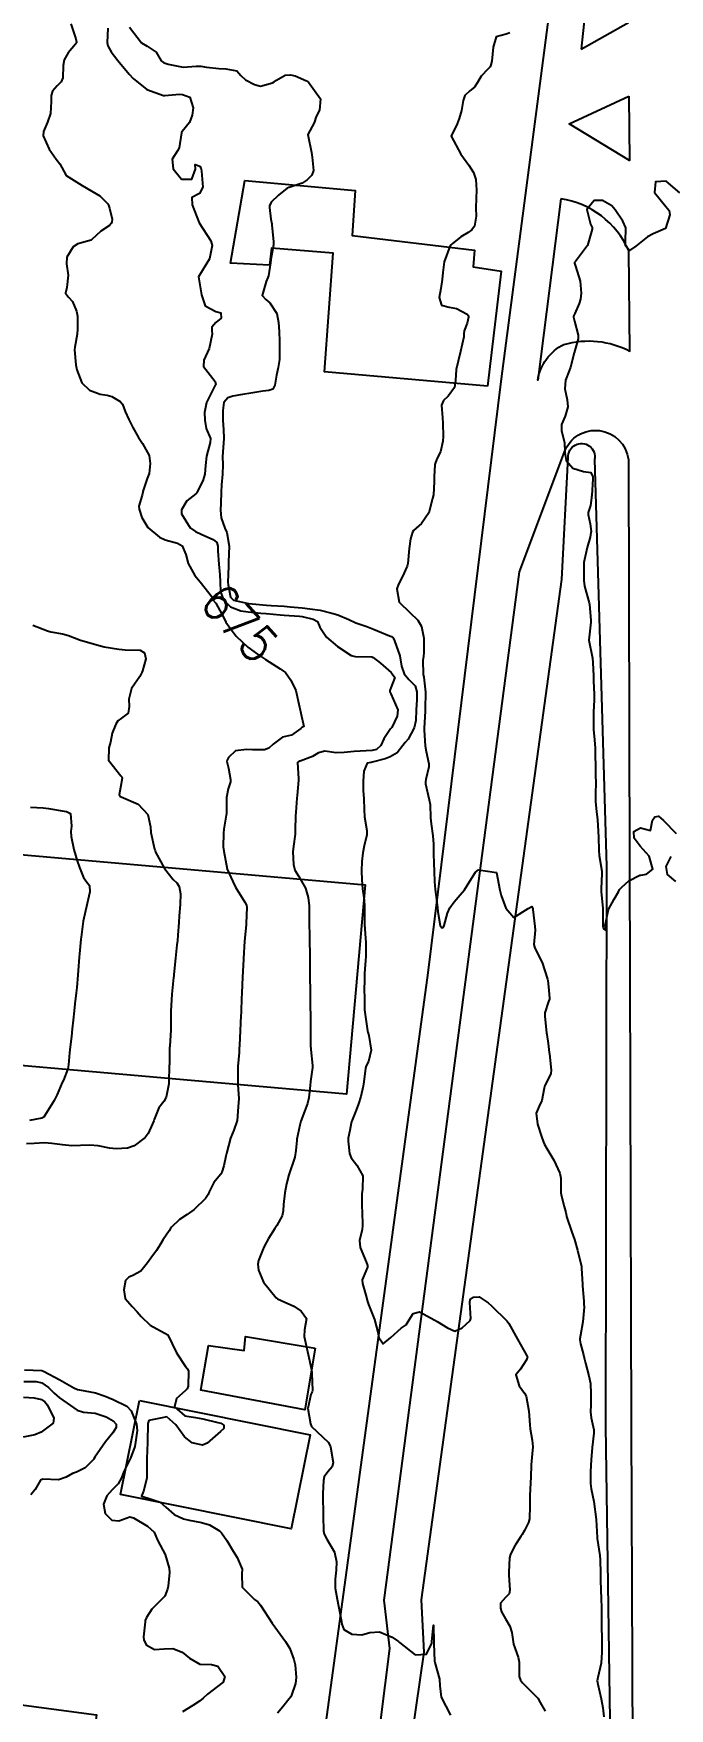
# Model space of a CAD drawing. Header units: metres. Extents: x 292545 to 299085, y 7450245 to 7463078.
# Drawn here: x 296037.2 to 296108.1, y 7456643.4 to 7456830.1 of the extents above; entities that cross this region are included whole.
import ezdxf
from ezdxf.enums import TextEntityAlignment as Align

# ---------------------------------------------------------------- set-up
doc = ezdxf.new("R2010")
doc.units = ezdxf.units.M
for name, color, linetype in [('Area Verde e Lazer', 94, 'Continuous'), ('Cotas', 45, 'Continuous'), ('Curvas de Nivel 1m', 11, 'Continuous'), ('Curvas de Nivel 5m', 15, 'Continuous'), ('Edificações', 30, 'Continuous'), ('Vias Primárias', 230, 'Continuous')]:
    doc.layers.add(name, color=color, linetype=linetype)
doc.styles.add('Style-STANDARD', font='STANDARD.shx')

msp = doc.modelspace()

# ---------------------------------------------------------------- linework, layer by layer
at = {"layer": 'Area Verde e Lazer'}
msp.add_lwpolyline([(296074.21, 7456520.26), (296053.5, 7456515.7, -0.678362), (296045.04, 7456528.19), (296058.75, 7456555.65), (296065.17, 7456568.78), (296074.53, 7456606.5), (296080.77, 7456649.66), (296080.45, 7456655.5), (296096.11, 7456769.22), (296096.83, 7456782.82, -1.148129), (296099.77, 7456782.6), (296101.1, 7456737.28), (296100.98, 7456674.87), (296102.17, 7456594.2), (296103.21, 7456538.1), (296101.55, 7456532.22), (296098.5, 7456526.94), (296090.16, 7456523.65)], format="xyb", close=True, dxfattribs=at)
at = {"layer": 'Curvas de Nivel 1m', "flags": 128}
for points, elevation in [([(296045.5, 7456830.68), (296045.44, 7456829.11), (296045.5, 7456828.71), (296045.89, 7456828.05), (296046.62, 7456827.09), (296047.87, 7456825.56), (296048.31, 7456825.08), (296049.84, 7456823.85), (296051.69, 7456823.18), (296051.84, 7456823.17), (296053.5, 7456823.35), (296053.84, 7456823.31), (296054.65, 7456823), (296055.01, 7456821.81), (296054.9, 7456821), (296054.62, 7456820.19), (296053.79, 7456819.16), (296053.73, 7456819.07), (296053.71, 7456819.01), (296053.44, 7456817.34), (296053.25, 7456817.02), (296052.67, 7456816.1), (296052.78, 7456815.02), (296053.73, 7456813.85), (296054.86, 7456813.86), (296055.26, 7456814.99), (296055.25, 7456815.49), (296055.75, 7456815.31), (296055.88, 7456815.12), (296055.91, 7456814.99), (296055.96, 7456814.77), (296056.08, 7456812.98), (296055.71, 7456812.28), (296054.88, 7456811.82), (296054.89, 7456811), (296055.67, 7456808.99), (296056.99, 7456806.97), (296057.14, 7456806.47), (296056.83, 7456804.97), (296055.6, 7456802.99), (296055.96, 7456800.98), (296056.34, 7456799.76), (296057.55, 7456799.1), (296058.11, 7456798.95), (296058.13, 7456798.37), (296057.54, 7456797.89), (296057.11, 7456797.38), (296057.09, 7456796.97), (296057.13, 7456796.57), (296056.81, 7456794.97), (296056.19, 7456793.68), (296056.16, 7456792.98), (296057.46, 7456791.3), (296057.55, 7456790.96), (296057.49, 7456790.92), (296057.45, 7456790.89), (296056.49, 7456788.97), (296056.28, 7456787.84), (296056.31, 7456786.98), (296056.47, 7456786.05), (296056.93, 7456784.97), (296056.92, 7456784.51), (296056.49, 7456782.98), (296056.38, 7456781.95), (296056.31, 7456780.98), (296056.08, 7456780.23), (296055.46, 7456778.99), (296055.41, 7456778.89), (296055.31, 7456778.79), (296054.32, 7456777.99), (296053.7, 7456777.01), (296053.73, 7456776.56), (296054.67, 7456775), (296055.26, 7456774.58), (296055.98, 7456774.26), (296057.25, 7456773.69), (296057.66, 7456773.37), (296057.77, 7456772.96), (296057.77, 7456772.42), (296057.88, 7456770.96), (296057.99, 7456769.74), (296058.01, 7456768.96), (296058.07, 7456767.85), (296058.38, 7456766.95), (296059.16, 7456766.17), (296060.32, 7456765.76), (296061.15, 7456765.64), (296062.56, 7456765.49), (296063.15, 7456765.44), (296064.72, 7456765.3), (296065.15, 7456765.27), (296066.87, 7456765.13), (296067.15, 7456765.1), (296068.4, 7456764.83), (296068.88, 7456764.56), (296069.13, 7456763.93), (296069.89, 7456762.81), (296071.11, 7456761.75), (296072.63, 7456760.78), (296073.09, 7456760.66), (296074.94, 7456760.6), (296075.09, 7456760.55), (296075.91, 7456759.92), (296077.07, 7456758.87), (296077.19, 7456758.73), (296077.48, 7456758.31), (296077.06, 7456757.16), (296076.94, 7456756.85), (296076.94, 7456756.73), (296077.05, 7456756.49), (296077.84, 7456754.72), (296077.74, 7456753.99), (296077.15, 7456752.73), (296077.07, 7456752.66), (296077, 7456752.6), (296076.25, 7456751.48), (296075.93, 7456750.74), (296075.44, 7456750.28), (296074.97, 7456750.16), (296073.64, 7456750.1), (296072.97, 7456750.07), (296071.83, 7456749.94), (296070.97, 7456749.93), (296069.7, 7456750.09), (296068.97, 7456749.93), (296068.3, 7456749.5), (296066.96, 7456749), (296066.84, 7456748.97), (296066.66, 7456748.85), (296066.76, 7456747.03), (296066.76, 7456746.85), (296066.6, 7456745.17), (296066.57, 7456744.85), (296066.45, 7456743.3), (296066.42, 7456742.85), (296066.39, 7456741.33), (296066.37, 7456740.85), (296066.18, 7456739.52), (296066.13, 7456738.86), (296066.19, 7456737.48), (296066.36, 7456736.85), (296066.81, 7456736.11), (296067.52, 7456734.84), (296067.84, 7456733.78), (296067.93, 7456732.84), (296067.96, 7456731.63), (296067.96, 7456730.84), (296067.97, 7456729.59), (296067.99, 7456728.84), (296068.01, 7456727.53), (296068.02, 7456726.84), (296068.02, 7456725.5), (296068.02, 7456724.84), (296068.04, 7456723.45), (296068.04, 7456722.84), (296068.06, 7456721.4), (296068.08, 7456720.84), (296068.11, 7456719.33), (296068.11, 7456718.83), (296068.1, 7456717.31), (296068.13, 7456716.83), (296068.33, 7456715.06), (296068.33, 7456714.83), (296068.1, 7456713.26), (296068.06, 7456712.83), (296067.9, 7456711.44), (296067.76, 7456710.84), (296067.42, 7456709.92), (296067.03, 7456708.84), (296066.91, 7456708.41), (296066.57, 7456706.85), (296066.56, 7456706.74), (296066.44, 7456705.57), (296066.35, 7456704.85), (296066.32, 7456704.74), (296065.66, 7456702.86), (296065.4, 7456701.87), (296065.22, 7456700.87), (296065.07, 7456699.57), (296065.04, 7456698.87), (296064.93, 7456698.29), (296064.34, 7456697.24), (296064.21, 7456697.01), (296064.13, 7456696.88), (296063.42, 7456695.79), (296062.94, 7456694.89), (296062.75, 7456694.45), (296062.3, 7456693.32), (296062.21, 7456692.9), (296062.28, 7456692.25), (296062.87, 7456690.89), (296064.25, 7456689.16), (296064.41, 7456689.04), (296064.82, 7456688.87), (296066.24, 7456688.22), (296067.05, 7456687.66), (296067.63, 7456686.84), (296067.44, 7456685.6), (296067.39, 7456684.84), (296067.52, 7456684.18), (296067.84, 7456682.83), (296068.15, 7456681.32), (296068.23, 7456680.83), (296068.24, 7456680.73), (296068.32, 7456678.83), (296068.28, 7456678.67), (296068.12, 7456678.38), (296067.8, 7456676.83), (296068.08, 7456675.11), (296068.22, 7456674.83), (296070.06, 7456673.07), (296070.22, 7456672.81), (296070.31, 7456672.55), (296070.62, 7456670.8), (296070.52, 7456670.31), (296070.02, 7456669.78), (296069.62, 7456669.21), (296069.54, 7456668.81), (296069.48, 7456667.33), (296069.47, 7456666.82), (296069.49, 7456665.28), (296069.5, 7456664.81), (296069.56, 7456663.19), (296069.63, 7456662.81), (296069.93, 7456662.25), (296070.76, 7456660.8), (296070.98, 7456659.72), (296070.95, 7456658.8), (296070.86, 7456657.81), (296070.86, 7456656.8), (296071.08, 7456655.56), (296071.23, 7456654.8), (296071.54, 7456653.07), (296071.6, 7456652.79), (296071.81, 7456652.2), (296072.7, 7456651.68), (296073.8, 7456651.58), (296074.69, 7456651.86), (296075.8, 7456651.94), (296077.21, 7456651.32), (296077.8, 7456650.93), (296077.91, 7456650.84), (296078.03, 7456650.72), (296079.77, 7456649.38), (296081.02, 7456649.43), (296081.61, 7456650.67), (296081.63, 7456650.84), (296081.81, 7456652.67), (296081.86, 7456650.74), (296081.85, 7456650.67), (296081.85, 7456650.62), (296081.9, 7456648.67), (296081.94, 7456648.49), (296082.48, 7456646.66), (296082.5, 7456645.9), (296082.67, 7456644.66), (296083.69, 7456642.65)], 674), ([(296047.93, 7456830.79), (296049.26, 7456829.07), (296049.9, 7456828.67), (296050.88, 7456828.03), (296051.43, 7456827.04), (296051.71, 7456826.86), (296051.88, 7456826.8), (296052.24, 7456826.67), (296053.88, 7456826.36), (296055.36, 7456826.47), (296055.88, 7456826.46), (296056.5, 7456826.35), (296057.88, 7456826.21), (296058.66, 7456826.17), (296059.87, 7456825.95), (296060.34, 7456825.4), (296060.83, 7456824.93), (296061.86, 7456824.4), (296062.52, 7456824.24), (296063.86, 7456824.61), (296064.04, 7456824.71), (296064.29, 7456824.89), (296065.27, 7456825.47), (296065.87, 7456825.5), (296066.4, 7456825.39), (296067.66, 7456824.84), (296067.86, 7456824.68), (296069.19, 7456822.83), (296069.1, 7456821.55), (296068.73, 7456820.83), (296068.49, 7456820.14), (296067.78, 7456818.84), (296068.2, 7456816.84), (296068.28, 7456816.31), (296068.44, 7456814.83), (296068.26, 7456814.31), (296067.73, 7456813.77), (296067.17, 7456813.4), (296065.71, 7456812.94), (296065.66, 7456812.93), (296065.48, 7456812.87), (296064.51, 7456812.08), (296063.7, 7456811.29), (296063.53, 7456810.89), (296063.51, 7456810.72), (296063.68, 7456809.41), (296063.77, 7456808.89), (296063.78, 7456808.78), (296063.98, 7456806.89), (296063.97, 7456806.55), (296063.69, 7456804.89), (296063.68, 7456804.84), (296063.62, 7456804.54), (296063.4, 7456803.09), (296063.34, 7456802.89), (296063.14, 7456802.45), (296062.72, 7456800.9), (296063.12, 7456800.45), (296063.56, 7456800.07), (296064.33, 7456798.88), (296064.54, 7456797.88), (296064.6, 7456796.88), (296064.62, 7456795.77), (296064.62, 7456794.88), (296064.62, 7456793.75), (296064.5, 7456792.88), (296064.32, 7456792.03), (296064.1, 7456790.88), (296063.88, 7456790.45), (296063.45, 7456790.3), (296062.79, 7456790.24), (296061.44, 7456790.02), (296060.53, 7456789.84), (296059.44, 7456789.68), (296058.89, 7456789.49), (296058.45, 7456788.95), (296058.31, 7456788.06), (296058.31, 7456786.95), (296058.38, 7456785.97), (296058.45, 7456784.95), (296058.37, 7456783.95), (296058.27, 7456782.96), (296058.31, 7456782), (296058.27, 7456780.96), (296058.17, 7456779.8), (296058.14, 7456778.96), (296058.1, 7456777.75), (296058.07, 7456776.96), (296058.12, 7456776.12), (296058.56, 7456774.95), (296058.78, 7456774.47), (296059.03, 7456772.94), (296058.94, 7456771.22), (296058.95, 7456770.94), (296058.95, 7456770.69), (296058.88, 7456768.94), (296058.9, 7456768.65), (296059.18, 7456767.28), (296059.52, 7456766.94), (296061.17, 7456766.56), (296061.58, 7456766.51), (296063.17, 7456766.39), (296063.71, 7456766.34), (296065.16, 7456766.25), (296065.83, 7456766.2), (296067.16, 7456766.06), (296068.03, 7456765.97), (296069.16, 7456765.81), (296070.47, 7456765.49), (296071.15, 7456765.29), (296072.35, 7456764.79), (296073.14, 7456764.42), (296074.36, 7456763.99), (296075.13, 7456763.71), (296076.89, 7456762.97), (296077.12, 7456762.87), (296077.3, 7456762.73), (296077.46, 7456762.38), (296078.07, 7456760.72), (296078.24, 7456759.56), (296078.52, 7456758.72), (296079.07, 7456758.09), (296079.75, 7456757.39), (296079.94, 7456756.7), (296079.93, 7456755.81), (296079.89, 7456754.7), (296079.82, 7456753.51), (296079.66, 7456752.7), (296078.99, 7456751.44), (296078.65, 7456751.05), (296078.4, 7456750.72), (296077.77, 7456749.92), (296076.96, 7456749.46), (296076.43, 7456749.26), (296074.95, 7456748.86), (296074.86, 7456748.85), (296074.42, 7456748.76), (296074.05, 7456747.87), (296073.97, 7456746.76), (296073.97, 7456745.72), (296074.04, 7456744.77), (296074.07, 7456743.59), (296074.11, 7456742.77), (296074.36, 7456741.27), (296074.37, 7456740.76), (296074.07, 7456739.55), (296073.91, 7456738.77), (296073.8, 7456737.79), (296073.77, 7456736.77), (296073.81, 7456735.76), (296073.9, 7456734.77), (296074.06, 7456733.48), (296074.11, 7456732.77), (296074.11, 7456731.4), (296074.13, 7456730.77), (296074.23, 7456729.25), (296074.25, 7456728.76), (296074.25, 7456727.21), (296074.23, 7456726.76), (296074.13, 7456725.31), (296074.11, 7456724.77), (296074.09, 7456723.32), (296074.1, 7456722.77), (296074.13, 7456721.26), (296074.17, 7456720.76), (296074.44, 7456718.93), (296074.48, 7456718.76), (296074.6, 7456718.4), (296074.84, 7456716.76), (296074.56, 7456715.51), (296074.31, 7456715.01), (296074.22, 7456714.76), (296074.04, 7456713.25), (296073.97, 7456712.77), (296073.69, 7456711.59), (296073.43, 7456710.77), (296073.18, 7456710.08), (296072.68, 7456708.78), (296072.63, 7456708.63), (296072.47, 7456707.8), (296072.3, 7456706.94), (296072.28, 7456706.78), (296072.28, 7456706.61), (296072.44, 7456705.26), (296072.63, 7456704.78), (296073.24, 7456703.96), (296073.94, 7456702.76), (296073.88, 7456701.28), (296073.81, 7456700.77), (296073.82, 7456699.31), (296073.84, 7456698.77), (296073.9, 7456697.21), (296073.85, 7456696.76), (296073.55, 7456695.54), (296073.62, 7456694.77), (296074.3, 7456693.16), (296074.46, 7456692.76), (296074.46, 7456692.59), (296074.28, 7456692.15), (296073.87, 7456691.16), (296073.88, 7456690.76), (296074.25, 7456689.44), (296074.45, 7456688.76), (296074.57, 7456688.42), (296075.22, 7456686.75), (296075.6, 7456685.35), (296075.72, 7456684.74), (296076.19, 7456684.03), (296077.06, 7456684.73), (296078.2, 7456685.77), (296078.77, 7456686.14), (296079.08, 7456686.7), (296079.52, 7456687.4), (296080.23, 7456687.6), (296081.95, 7456686.67), (296082.21, 7456686.51), (296083.37, 7456685.81), (296084.2, 7456685.44), (296085.01, 7456685.83), (296085.88, 7456686.62), (296085.97, 7456686.87), (296085.86, 7456688.62), (296085.91, 7456688.96), (296086.25, 7456689.24), (296086.91, 7456689.27), (296087.9, 7456688.6), (296088.24, 7456688.29), (296090.02, 7456686.57), (296090.21, 7456686.3), (296091.16, 7456684.56), (296092.17, 7456682.76), (296092.25, 7456682.62), (296092.27, 7456682.55), (296092.25, 7456682.47), (296092.17, 7456682.24), (296091.5, 7456681.21), (296090.99, 7456680.56), (296091.35, 7456679.34), (296091.94, 7456678.55), (296092.12, 7456678.19), (296092.45, 7456676.54), (296092.53, 7456675), (296092.58, 7456674.54), (296092.81, 7456673.29), (296092.86, 7456672.54), (296092.81, 7456671.77), (296092.68, 7456670.54), (296092.64, 7456669.17), (296092.62, 7456668.54), (296092.56, 7456667.11), (296092.56, 7456666.54), (296092.56, 7456665.96), (296092.49, 7456664.54), (296092.38, 7456664.12), (296091.94, 7456663.21), (296091.7, 7456662.79), (296091.54, 7456662.55), (296090.91, 7456661.57), (296090.38, 7456660.57), (296090.28, 7456660.18), (296090.19, 7456658.57), (296090.2, 7456658.25), (296090.3, 7456656.57), (296090.25, 7456656.17), (296089.85, 7456655.75), (296089.28, 7456655.14), (296089.26, 7456654.58), (296089.39, 7456654.14), (296089.82, 7456653.39), (296090.32, 7456652.56), (296090.52, 7456651.85), (296090.74, 7456650.56), (296091.23, 7456649.1), (296091.35, 7456648.55), (296091.36, 7456646.94), (296091.52, 7456646.55), (296091.74, 7456646.25), (296093.44, 7456644.53), (296093.71, 7456644.06), (296094.26, 7456643.08)], 673), ([(296090.32, 7456830.19), (296089.92, 7456830.04), (296088.8, 7456829.71), (296088.47, 7456828.59), (296088.3, 7456827.02), (296088.21, 7456826.61), (296088.11, 7456826.38), (296087.88, 7456826.12), (296087.13, 7456825.35), (296086.71, 7456824.62), (296086.37, 7456824.11), (296085.84, 7456823.71), (296085.28, 7456823.2), (296085.12, 7456822.64), (296084.93, 7456821.53), (296084.66, 7456820.64), (296084.43, 7456820.02), (296083.78, 7456818.65), (296084.87, 7456816.64), (296085.75, 7456815.42), (296086.27, 7456814.62), (296086.52, 7456813.83), (296086.61, 7456812.62), (296086.56, 7456811.76), (296086.53, 7456810.62), (296086.57, 7456809.73), (296086.37, 7456808.62), (296086.07, 7456808.22), (296085.66, 7456807.91), (296084.87, 7456807.42), (296083.88, 7456806.65), (296083.76, 7456806.53), (296083.64, 7456806.35), (296083, 7456804.66), (296082.83, 7456803.44), (296082.77, 7456802.66), (296082.61, 7456801.69), (296082.44, 7456800.67), (296082.7, 7456799.8), (296083.56, 7456799.59), (296084.36, 7456799.44), (296085.55, 7456798.83), (296085.7, 7456798.63), (296085.72, 7456798.46), (296085.54, 7456797.82), (296085.22, 7456796.94), (296085.2, 7456796.63), (296085.18, 7456796.3), (296084.82, 7456794.64), (296084.55, 7456793.59), (296084.34, 7456792.65), (296084.25, 7456791.43), (296084.13, 7456790.65), (296083.44, 7456789.66), (296082.92, 7456789.18), (296082.71, 7456788.67), (296082.81, 7456787.26), (296082.86, 7456786.67), (296082.87, 7456785.18), (296082.86, 7456784.67), (296082.59, 7456783.45), (296082.19, 7456782.67), (296081.97, 7456782.06), (296081.88, 7456780.67), (296081.89, 7456780.11), (296081.81, 7456778.68), (296081.7, 7456778.28), (296081.28, 7456776.68), (296080.48, 7456775.48), (296079.59, 7456774.7), (296079.45, 7456774.51), (296079.25, 7456773.75), (296079.1, 7456772.7), (296078.93, 7456771), (296078.86, 7456770.71), (296078.34, 7456769.58), (296077.9, 7456768.72), (296077.7, 7456768.21), (296077.99, 7456766.72), (296079.16, 7456765.56), (296080.06, 7456764.7), (296080.46, 7456764.01), (296080.71, 7456762.69), (296080.73, 7456761.05), (296080.7, 7456760.69), (296080.62, 7456760.22), (296080.67, 7456758.69), (296080.74, 7456758.35), (296080.9, 7456756.68), (296080.89, 7456754.82), (296080.88, 7456754.68), (296080.88, 7456754.54), (296080.78, 7456752.68), (296080.77, 7456752.45), (296080.88, 7456750.68), (296080.97, 7456750.05), (296081.27, 7456748.68), (296081.28, 7456748.35), (296080.94, 7456746.93), (296080.9, 7456746.68), (296080.93, 7456746.45), (296081.34, 7456744.68), (296081.42, 7456744.15), (296081.48, 7456742.67), (296081.55, 7456742), (296081.74, 7456740.67), (296081.8, 7456739.72), (296081.82, 7456738.67), (296081.86, 7456737.63), (296081.87, 7456736.67), (296081.91, 7456735.56), (296081.98, 7456734.67), (296082.18, 7456733.26), (296082.24, 7456732.67), (296082.27, 7456732.18), (296082.55, 7456730.66), (296082.74, 7456730.42), (296082.91, 7456730.49), (296083.01, 7456730.66), (296083.37, 7456732.04), (296083.64, 7456732.65), (296084.1, 7456733.32), (296084.78, 7456734.07), (296085.25, 7456734.63), (296085.84, 7456735.59), (296086.48, 7456736.61), (296086.82, 7456736.86), (296088.81, 7456736.59), (296089.2, 7456734.59), (296089.36, 7456734), (296089.86, 7456732.58), (296090.75, 7456731.57), (296092.36, 7456732.55), (296092.77, 7456732.79), (296092.86, 7456732.54), (296092.87, 7456732.43), (296093.11, 7456730.54), (296093.13, 7456730.14), (296092.98, 7456728.54), (296093.11, 7456728.13), (296093.92, 7456726.53), (296094.53, 7456724.67), (296094.55, 7456724.52), (296094.66, 7456723.44), (296094.72, 7456722.52), (296094.72, 7456722.45), (296094.64, 7456722.2), (296094.23, 7456720.92), (296094.21, 7456720.52), (296094.41, 7456718.7), (296094.44, 7456718.52), (296094.58, 7456717.5), (296094.71, 7456716.52), (296094.73, 7456716.36), (296094.93, 7456714.52), (296094.89, 7456714.18), (296094.54, 7456713.46), (296094.23, 7456712.82), (296094.16, 7456712.52), (296093.9, 7456711.14), (296093.57, 7456710.53), (296093.26, 7456709.76), (296093.41, 7456708.53), (296093.85, 7456707.14), (296094.07, 7456706.53), (296094.18, 7456706.26), (296094.45, 7456705.8), (296095.22, 7456704.51), (296095.87, 7456703.05), (296095.99, 7456702.5), (296096.01, 7456700.88), (296096.06, 7456700.5), (296096.37, 7456699.34), (296096.55, 7456698.68), (296096.58, 7456698.5), (296096.63, 7456698.22), (296097.24, 7456696.49), (296097.52, 7456695.68), (296097.84, 7456694.48), (296098.29, 7456692.65), (296098.31, 7456692.48), (296098.41, 7456690.63), (296098.42, 7456690.48), (296098.56, 7456688.79), (296098.58, 7456688.47), (296098.59, 7456688.12), (296098.46, 7456686.48), (296098.2, 7456685.01), (296098.1, 7456684.58), (296098.1, 7456684.48), (296098.19, 7456684.04), (296098.52, 7456682.82), (296098.61, 7456682.47), (296098.76, 7456681.87), (296099.12, 7456680.47), (296099.29, 7456679.61), (296099.35, 7456678.46), (296099.33, 7456677.24), (296099.31, 7456676.46), (296099.4, 7456675.77), (296099.67, 7456674.46), (296099.69, 7456674.07), (296099.5, 7456672.46), (296099.38, 7456671.11), (296099.34, 7456670.46), (296099.31, 7456669.76), (296099.31, 7456668.46), (296099.39, 7456667.85), (296099.68, 7456666.45), (296099.95, 7456664.45), (296100.04, 7456662.45), (296100.05, 7456662.33), (296100.35, 7456660.45), (296100.38, 7456659.96), (296100.42, 7456658.44), (296100.44, 7456657.88), (296100.47, 7456656.44), (296100.49, 7456655.8), (296100.54, 7456654.44), (296100.53, 7456653.16), (296100.54, 7456652.45), (296100.58, 7456651.22), (296100.56, 7456650.45), (296100.58, 7456649.65), (296100.5, 7456648.45), (296100.11, 7456646.82), (296100.06, 7456646.46), (296100.11, 7456646.08), (296100.48, 7456644.45), (296100.7, 7456643.44), (296100.78, 7456642.44)], 672), ([(296109.27, 7456812.35), (296107.73, 7456813.64), (296106.55, 7456813.55), (296106.44, 7456812.38), (296107.7, 7456810.81), (296108.09, 7456810.37), (296108.16, 7456809.89), (296107.66, 7456808.37), (296106.28, 7456807.76), (296105.65, 7456807.45), (296104.35, 7456806.41), (296103.64, 7456805.92), (296103.21, 7456806.42), (296103.2, 7456806.87), (296103.26, 7456808.42), (296102.93, 7456809.18), (296102.07, 7456810.44), (296101.7, 7456810.88), (296100.66, 7456811.5), (296099.7, 7456811.5), (296098.9, 7456810.47), (296099.31, 7456808.83), (296099.48, 7456808.46), (296099.49, 7456808.29), (296098.96, 7456806.47), (296097.62, 7456804.69), (296097.53, 7456804.59), (296097.51, 7456804.49), (296097.62, 7456804.17), (296098.17, 7456802.48), (296098.27, 7456801.17), (296098.19, 7456800.48), (296098.05, 7456800), (296097.55, 7456798.89), (296097.43, 7456798.6), (296097.43, 7456798.49), (296097.54, 7456798.05), (296097.95, 7456796.49), (296097.92, 7456796.08), (296097.5, 7456794.49), (296097.08, 7456792.89), (296096.93, 7456792.5), (296096.51, 7456791.45), (296096.43, 7456790.5), (296096.69, 7456789.25), (296096.77, 7456788.5), (296096.47, 7456787.44), (296096.07, 7456786.5), (296096.08, 7456785.82), (296096.41, 7456784.5), (296096.46, 7456783.4), (296096.6, 7456782.5), (296097.34, 7456781.63), (296098.54, 7456781.28), (296099.34, 7456781.15), (296099.55, 7456780.68), (296099.57, 7456780.47), (296099.45, 7456778.6), (296099.43, 7456778.47), (296099.43, 7456778.35), (296099.3, 7456777.47), (296099.06, 7456776.69), (296099.03, 7456776.47), (296099.27, 7456775.43), (296099.37, 7456774.57), (296099.36, 7456774.47), (296099.26, 7456773.95), (296098.93, 7456772.79), (296098.85, 7456772.47), (296098.57, 7456771.13), (296098.55, 7456770.48), (296098.57, 7456769.11), (296098.62, 7456768.48), (296099.17, 7456766.65), (296099.2, 7456766.47), (296099.35, 7456764.67), (296099.35, 7456764.47), (296099.12, 7456762.47), (296099.52, 7456760.47), (296099.57, 7456759.98), (296099.63, 7456758.46), (296099.64, 7456757.89), (296099.71, 7456756.46), (296099.7, 7456755.81), (296099.64, 7456754.46), (296099.64, 7456753.84), (296099.66, 7456752.46), (296099.7, 7456751.76), (296099.81, 7456750.46), (296099.82, 7456749.6), (296099.85, 7456748.46), (296099.88, 7456747.52), (296099.9, 7456746.46), (296099.88, 7456745.5), (296099.86, 7456744.46), (296099.97, 7456743.38), (296100.08, 7456742.46), (296100.16, 7456741.17), (296100.19, 7456740.46), (296100.24, 7456739.06), (296100.28, 7456738.46), (296100.56, 7456736.71), (296100.57, 7456736.45), (296100.49, 7456734.75), (296100.49, 7456734.45), (296100.67, 7456732.55), (296100.67, 7456732.45), (296100.7, 7456730.49), (296100.71, 7456730.45), (296100.74, 7456730.31), (296101.14, 7456730.04), (296100.99, 7456730.45), (296100.95, 7456730.66), (296101.31, 7456732.44), (296101.94, 7456733.6), (296102.44, 7456734.43), (296102.55, 7456734.66), (296102.79, 7456734.92), (296103.58, 7456735.63), (296104.81, 7456736.26), (296104.92, 7456736.29), (296105.56, 7456736.39), (296106.24, 7456736.96), (296105.86, 7456738.39), (296104.84, 7456739.51), (296104.16, 7456740.41), (296104.12, 7456741.15), (296104.87, 7456741.55), (296105.99, 7456741.26), (296106.21, 7456742.39), (296106.49, 7456742.78), (296106.89, 7456742.85), (296107.15, 7456742.64), (296107.43, 7456742.37), (296108.86, 7456740.92)], 671), ([(296037.13, 7456764.13), (296038.79, 7456763.52), (296039.13, 7456763.4), (296040.44, 7456763.17), (296041.12, 7456762.98), (296042.47, 7456762.49), (296043.11, 7456762.28), (296044.28, 7456761.95), (296045.11, 7456761.73), (296046.73, 7456761.47), (296047.11, 7456761.42), (296047.43, 7456761.41), (296049.11, 7456761.35), (296049.59, 7456761.06), (296049.75, 7456760.39), (296049.36, 7456759.06), (296049.28, 7456758.85), (296049.07, 7456758.41), (296048.15, 7456757.07), (296047.84, 7456755.88), (296047.88, 7456755.08), (296047.77, 7456754.33), (296047.01, 7456753.76), (296046.62, 7456753.49), (296046.39, 7456753.1), (296045.99, 7456752.1), (296045.78, 7456751.1), (296045.61, 7456750.47), (296045.58, 7456749.1), (296046.94, 7456747.35), (296047.06, 7456747.22), (296047.1, 7456747.09), (296046.92, 7456746.05), (296046.78, 7456745.23), (296046.82, 7456745.09), (296046.91, 7456745.03), (296047, 7456745), (296048.9, 7456744.2), (296049.96, 7456743.05), (296050.25, 7456741.67), (296050.31, 7456741.05), (296050.72, 7456739.16), (296050.76, 7456739.04), (296050.83, 7456738.85), (296051.8, 7456737.03), (296052.8, 7456735.81), (296053.19, 7456735.41), (296053.45, 7456735.01), (296053.61, 7456734.18), (296053.56, 7456733.01), (296053.47, 7456731.73), (296053.42, 7456731.01), (296053.3, 7456729.58), (296053.25, 7456729.01), (296053.21, 7456728.52), (296053.06, 7456727.01), (296052.87, 7456725.21), (296052.85, 7456725.02), (296052.83, 7456724.86), (296052.64, 7456723.02), (296052.54, 7456721.11), (296052.54, 7456721.02), (296052.52, 7456719.11), (296052.51, 7456719.02), (296052.4, 7456717.2), (296052.39, 7456717.02), (296052.36, 7456715.22), (296052.35, 7456715.02), (296052.31, 7456713.25), (296052.3, 7456713.02), (296052.02, 7456711.51), (296051.75, 7456711.03), (296051.2, 7456710.33), (296050.66, 7456709.04), (296050.62, 7456708.9), (296050.48, 7456708.54), (296050.01, 7456707.49), (296049.66, 7456707.05), (296048.44, 7456706.1), (296047.68, 7456705.83), (296046.44, 7456705.77), (296045.69, 7456705.84), (296044.44, 7456706.1), (296043.51, 7456706.19), (296042.44, 7456706.14), (296041.48, 7456706.11), (296040.45, 7456706.2), (296039.25, 7456706.38), (296038.45, 7456706.44), (296037.27, 7456706.38), (296036.45, 7456706.31)], 676), ([(296036.89, 7456743.85), (296038.3, 7456743.78), (296038.89, 7456743.72), (296040.63, 7456743.42), (296040.89, 7456743.37), (296041.34, 7456743.15), (296041.45, 7456741.73), (296041.39, 7456741.15), (296041.43, 7456740.59), (296041.71, 7456739.15), (296042.09, 7456737.88), (296042.34, 7456737.14), (296042.8, 7456736.02), (296043.16, 7456735.5), (296043.44, 7456735.13), (296043.51, 7456734.4), (296043.21, 7456733.13), (296042.74, 7456731.14), (296042.51, 7456729.35), (296042.49, 7456729.14), (296042.35, 7456727.49), (296042.32, 7456727.14), (296042.19, 7456725.63), (296042.15, 7456725.15), (296042.04, 7456723.77), (296041.98, 7456723.15), (296041.83, 7456721.95), (296041.74, 7456721.15), (296041.64, 7456720.13), (296041.53, 7456719.15), (296041.44, 7456718.3), (296041.31, 7456717.15), (296041.24, 7456716.48), (296041.12, 7456715.15), (296041.03, 7456714.67), (296040.54, 7456713.43), (296040.41, 7456713.16), (296039.86, 7456711.82), (296039.52, 7456711.17), (296038.49, 7456709.48), (296038.38, 7456709.3), (296038.14, 7456709.19), (296036.76, 7456708.92)], 677), ([(296108.25, 7456738.36), (296107.7, 7456737.24), (296107.84, 7456736.36), (296108.8, 7456735.56)], 671), ([(296036.13, 7456679.84), (296037.5, 7456679.83), (296038.13, 7456679.69), (296038.89, 7456679.18), (296039.5, 7456678.55), (296040.11, 7456678.02), (296041.33, 7456677.15), (296042.1, 7456676.65), (296042.8, 7456676.43), (296044.09, 7456676.29), (296045.31, 7456675.88), (296046.08, 7456675.45), (296046.44, 7456675.09), (296046.43, 7456674.72), (296046.06, 7456674.1), (296045.25, 7456673.1), (296044.04, 7456671.41), (296043.95, 7456671.21), (296043.9, 7456671.12), (296042.96, 7456670.19), (296042.01, 7456669.74), (296041.58, 7456669.58), (296040.86, 7456669.16), (296040, 7456668.88), (296038.26, 7456668.93), (296038, 7456668.82), (296037.39, 7456667.79), (296036.93, 7456667.2)], 677), ([(296036.22, 7456681.14), (296038.15, 7456681.04), (296038.34, 7456681), (296040.14, 7456680.02), (296041.7, 7456679.14), (296042.12, 7456678.95), (296042.36, 7456678.9), (296044.12, 7456678.56), (296045.21, 7456678.2), (296046.11, 7456677.83), (296047.63, 7456677.07), (296048.1, 7456676.57), (296048.71, 7456675.06), (296048.77, 7456674.36), (296048.6, 7456673.06), (296048.51, 7456672.6), (296048.04, 7456671.3), (296047.96, 7456671.15), (296047.92, 7456671.07), (296047.29, 7456669.8), (296047.01, 7456669.08), (296046.65, 7456668.43), (296045.99, 7456667.75), (296045.4, 7456667.1), (296045.02, 7456666.15), (296045.19, 7456665.1), (296045.95, 7456664.38), (296046.73, 7456664.3), (296047.96, 7456664.74), (296048.38, 7456664.65), (296049.94, 7456663.7), (296050.65, 7456663.04), (296051.03, 7456662.14), (296051.65, 7456661.02), (296051.91, 7456660.56), (296052.34, 7456659.02), (296052.36, 7456658.54), (296052.22, 7456657.02), (296052.17, 7456656.7), (296051.85, 7456655.91), (296051.01, 7456655.03), (296050.42, 7456654.46), (296049.82, 7456653.54), (296049.67, 7456653.19), (296049.65, 7456653.05), (296049.49, 7456651.36), (296049.51, 7456651.05), (296049.79, 7456650.46), (296050.71, 7456649.96), (296051.78, 7456650.03), (296052.73, 7456650.06), (296053.77, 7456649.65), (296054.59, 7456648.99), (296055.76, 7456648.33), (296057.06, 7456648.27), (296057.75, 7456648.1), (296058.56, 7456646.94), (296058.36, 7456646.32), (296057.73, 7456645.83), (296056.6, 7456644.97), (296056.14, 7456644.55), (296055.71, 7456644.19), (296054.97, 7456643.73), (296053.83, 7456643)], 676), ([(296036.11, 7456678.1), (296037.3, 7456678.01), (296038.11, 7456677.84), (296038.48, 7456677.56), (296038.78, 7456677.18), (296039.49, 7456675.76), (296039.42, 7456675.17), (296038.06, 7456674.18), (296037.37, 7456673.89), (296036.06, 7456673.63)], 678)]:
    msp.add_lwpolyline(points, dxfattribs=dict(at, elevation=elevation))
at = {"layer": 'Curvas de Nivel 5m', "elevation": 675, "flags": 128}
msp.add_lwpolyline([(296041.36, 7456831.16), (296041.92, 7456829.49), (296042.01, 7456829.15), (296042, 7456829.06), (296041.91, 7456828.91), (296041.09, 7456827.96), (296040.63, 7456827.16), (296040.52, 7456826.52), (296040.49, 7456825.16), (296040.31, 7456824.71), (296039.85, 7456824.25), (296039.35, 7456823.66), (296039.2, 7456823.18), (296039.17, 7456822.53), (296039.12, 7456821.19), (296038.79, 7456820.2), (296038.32, 7456819.19), (296038.3, 7456818.68), (296038.96, 7456817.19), (296039.75, 7456816.09), (296040.15, 7456815.58), (296040.36, 7456815.17), (296040.84, 7456814.27), (296041.73, 7456813.72), (296042.64, 7456813.14), (296043.71, 7456812.53), (296044.6, 7456812.01), (296045.5, 7456811.1), (296045.57, 7456810.98), (296045.69, 7456810.62), (296045.98, 7456809.41), (296045.96, 7456809.11), (296045.87, 7456808.91), (296045.67, 7456808.71), (296044.73, 7456808.05), (296043.73, 7456807.13), (296043.69, 7456807.09), (296043.64, 7456807.05), (296042.14, 7456806.64), (296041.63, 7456806.31), (296040.94, 7456805.16), (296040.9, 7456804.44), (296041.08, 7456803.16), (296040.94, 7456801.8), (296040.79, 7456801.16), (296041.12, 7456800.71), (296041.56, 7456800.21), (296042.01, 7456799.15), (296042.11, 7456798.58), (296042.13, 7456797.14), (296042.07, 7456796.59), (296041.82, 7456795.15), (296041.79, 7456794.85), (296041.92, 7456793.15), (296042.03, 7456792.59), (296042.62, 7456791.14), (296043.44, 7456790.33), (296044.66, 7456789.9), (296045.44, 7456789.79), (296045.96, 7456789.62), (296046.87, 7456789.09), (296047.13, 7456788.79), (296047.42, 7456787.96), (296047.86, 7456787.08), (296048.3, 7456786.17), (296048.92, 7456785.06), (296049.38, 7456784.39), (296050.1, 7456783.05), (296050.22, 7456782.18), (296050.09, 7456781.05), (296049.89, 7456780.49), (296049.41, 7456779.06), (296049.4, 7456778.98), (296049.31, 7456778.64), (296048.95, 7456777.41), (296048.98, 7456777.06), (296049.28, 7456776.16), (296049.95, 7456775.05), (296051.25, 7456773.94), (296051.88, 7456773.66), (296053.25, 7456773.28), (296053.8, 7456773), (296054.2, 7456772.02), (296054.44, 7456771), (296055.2, 7456769.68), (296055.79, 7456768.98), (296057.18, 7456767.23), (296057.2, 7456767), (296057.21, 7456766.97), (296057.55, 7456766.59), (296058.43, 7456764.95), (296058.67, 7456764.47), (296059.13, 7456763.8), (296059.8, 7456762.93), (296061.11, 7456761.68), (296062.19, 7456760.91), (296063.09, 7456760.32), (296064.7, 7456759.26), (296065.08, 7456759.03), (296065.3, 7456758.87), (296065.9, 7456758.03), (296066.44, 7456756.86), (296066.87, 7456755.01), (296066.89, 7456754.85), (296067.02, 7456754.35), (296067.36, 7456752.85), (296067.13, 7456752.72), (296067, 7456752.63), (296065.97, 7456751.89), (296064.99, 7456751.65), (296063.92, 7456750.89), (296063.45, 7456750.42), (296062.97, 7456750.26), (296061.63, 7456750.26), (296060.97, 7456750.27), (296059.75, 7456750.15), (296058.96, 7456749.41), (296058.82, 7456749.08), (296058.78, 7456748.94), (296058.8, 7456748.79), (296058.95, 7456748.21), (296059.18, 7456746.94), (296059.18, 7456746.69), (296058.92, 7456745.9), (296058.72, 7456744.94), (296058.72, 7456743.12), (296058.71, 7456742.95), (296058.44, 7456741.39), (296058.39, 7456740.95), (296058.37, 7456739.42), (296058.42, 7456738.95), (296058.81, 7456736.95), (296059.43, 7456735.58), (296059.75, 7456734.94), (296060.77, 7456733.26), (296060.95, 7456732.92), (296061, 7456732.68), (296060.92, 7456730.92), (296060.91, 7456730.75), (296060.72, 7456728.92), (296060.63, 7456726.98), (296060.63, 7456726.92), (296060.63, 7456726.86), (296060.53, 7456724.92), (296060.43, 7456723.14), (296060.42, 7456722.92), (296060.41, 7456722.7), (296060.35, 7456720.92), (296060.34, 7456720.64), (296060.27, 7456718.93), (296060.17, 7456717.33), (296060.15, 7456716.93), (296060.13, 7456716.49), (296060.01, 7456714.93), (296059.98, 7456714.36), (296059.99, 7456712.93), (296060.09, 7456711.35), (296060.07, 7456710.93), (296060.03, 7456710.45), (296059.92, 7456708.93), (296059.56, 7456707.84), (296059.18, 7456706.94), (296058.74, 7456705.25), (296058.67, 7456704.95), (296058.42, 7456703.89), (296058.21, 7456703.15), (296058.08, 7456702.95), (296057.33, 7456702.03), (296056.81, 7456700.97), (296056.68, 7456700.67), (296056.38, 7456700.24), (296055.12, 7456698.99), (296054.36, 7456698.46), (296053.48, 7456697.88), (296052.61, 7456697.02), (296052.49, 7456696.87), (296052.34, 7456696.64), (296051.67, 7456695.68), (296051.29, 7456695.03), (296050.92, 7456694.42), (296050.3, 7456693.59), (296049.91, 7456693.05), (296049.18, 7456692.15), (296048.27, 7456691.65), (296047.86, 7456691.48), (296047.47, 7456691.08), (296047.28, 7456690.05), (296047.45, 7456689.08), (296048.23, 7456688.19), (296048.77, 7456687.6), (296049.21, 7456687.06), (296050.21, 7456686.11), (296052.19, 7456685.02), (296053.16, 7456683.01), (296054.16, 7456681.51), (296054.4, 7456681.24), (296054.5, 7456680.99), (296054.46, 7456679.33), (296054.33, 7456679), (296054.12, 7456678.78), (296053.17, 7456677.95), (296052.93, 7456677.01), (296054.09, 7456676), (296055.26, 7456675.82), (296056.08, 7456675.66), (296057.78, 7456675.25), (296058.08, 7456675.18), (296058.45, 7456674.95), (296058.42, 7456674.6), (296058.07, 7456674.27), (296056.58, 7456672.97), (296056.05, 7456672.73), (296054.89, 7456672.99), (296054.06, 7456673.65), (296053.08, 7456675.01), (296052.09, 7456675.91), (296051.36, 7456675.75), (296050.08, 7456675.48), (296049.96, 7456675.16), (296049.96, 7456675.05), (296049.91, 7456673.2), (296049.91, 7456673.05), (296049.85, 7456671.24), (296049.84, 7456671.05), (296049.84, 7456669.22), (296049.83, 7456669.05), (296049.46, 7456667.59), (296049.26, 7456667.06), (296049.98, 7456666.81), (296051.33, 7456666.38), (296051.97, 7456665.83), (296052.89, 7456665.01), (296053.95, 7456664.54), (296054.58, 7456664.36), (296055.94, 7456664.13), (296056.84, 7456663.86), (296057.94, 7456663.18), (296058.17, 7456662.95), (296058.75, 7456662.12), (296059.49, 7456660.93), (296059.9, 7456660.23), (296060.49, 7456658.92), (296060.44, 7456658.36), (296060.47, 7456656.92), (296061.85, 7456655.52), (296062.23, 7456655.28), (296062.52, 7456654.9), (296063.81, 7456652.88), (296065.3, 7456650.86), (296065.78, 7456650.06), (296066.24, 7456648.86), (296066.38, 7456648.24), (296066.51, 7456646.85), (296066.43, 7456646.16), (296065.97, 7456644.86), (296065.89, 7456644.69), (296065.72, 7456644.46), (296065, 7456643.57), (296064.4, 7456642.87)], dxfattribs=at)
at = {"layer": 'Edificações'}
for points in [[(296087.84, 7456790.79), (296069.67, 7456792.39), (296070.62, 7456805.6), (296063.74, 7456806.17), (296063.51, 7456804.29), (296059.16, 7456804.48), (296060.77, 7456813.7), (296073.08, 7456812.59), (296072.73, 7456807.6), (296086.36, 7456805.96), (296086.22, 7456804.1), (296089.33, 7456803.62)], [(296020.49, 7456739.91), (296074.17, 7456735.18), (296072.11, 7456711.86), (296018.43, 7456716.59)], [(296068.62, 7456683.53), (296067.48, 7456676.67), (296055.85, 7456678.88), (296056.71, 7456683.84), (296060.71, 7456683.3), (296060.86, 7456684.84)], [(296049.04, 7456677.73), (296068.06, 7456673.9), (296065.95, 7456663.4), (296046.92, 7456667.23)], [(296026.61, 7456645.02), (296044.25, 7456642.69), (296043.19, 7456634.74), (296025.56, 7456637.08)]]:
    msp.add_lwpolyline(points, close=True, dxfattribs=at)
at = {"layer": 'Vias Primárias', "elevation": 696.26}
msp.add_lwpolyline([(295916.74, 7456763.72), (295924.93, 7456766.2), (295933.21, 7456748.07, 0.323044), (295939.02, 7456744.76), (295946.13, 7456730.2, -0.161963), (295948.36, 7456713.53, -0.022051), (295943.29, 7456692.1, -0.015638), (295935.45, 7456667.42, 0.031096), (295932.8, 7456658.12, 0.384566), (295938.48, 7456648.2), (296057.52, 7456612.41, 0.570498), (296067.03, 7456621.17), (296081.21, 7456725.4), (296089.4, 7456791.61), (296095.67, 7456839.61), (296098.57, 7456875.6), (296101.37, 7456916.64, 0.124926), (296089.75, 7456971.25, 0.212516), (296082.15, 7456972.7, -0.049577), (296056.11, 7456970.8, -0.108046), (296017.51, 7456980.63, 0.594482), (296011.63, 7456977.35, -0.013454), (296006.2, 7456940.56, -0.172494), (296003.66, 7456927.84, -2.071126)], format="xyb", dxfattribs=at)
at = {"layer": 'Vias Primárias'}
for points in [[(296098.27, 7456828.34), (296103.53, 7456831.33), (296103.29, 7456869.35), (296099.5, 7456839.86)], [(296103.58, 7456823.11), (296103.67, 7456815.96), (296096.94, 7456820.04)]]:
    msp.add_lwpolyline(points, close=True, dxfattribs=at)
for points in [[(296096.01, 7456811.68), (296093.43, 7456791.45, -0.245558), (296096.34, 7456795.44, -0.191656), (296103.71, 7456794.69), (296103.57, 7456805.92, 0.253558)], [(296074.63, 7456518.3), (296053.93, 7456513.75, -0.673278), (296043.31, 7456529.2), (296056.94, 7456556.5), (296062.36, 7456568.97), (296060.11, 7456573.42, 0.059871), (296070.42, 7456609.37), (296071.77, 7456609.12), (296076.94, 7456650.05), (296076.29, 7456655.47), (296091.39, 7456770.1), (296096.4, 7456783.47, -0.7859), (296103.53, 7456782.6), (296103.66, 7456737.47), (296103.84, 7456674.91), (296104.17, 7456594.22), (296105.21, 7456538.17), (296105.88, 7456524.95)]]:
    msp.add_lwpolyline(points, format="xyb", close=True, dxfattribs=at)

# ---------------------------------------------------------------- texts
at = {"layer": 'Cotas', "style": 'Style-STANDARD'}
msp.add_text('675', height=4, rotation=312.4037, dxfattribs=at).set_placement((296060.2, 7456764.39, 675), align=Align.MIDDLE_CENTER)

doc.saveas('drawing.dxf')
